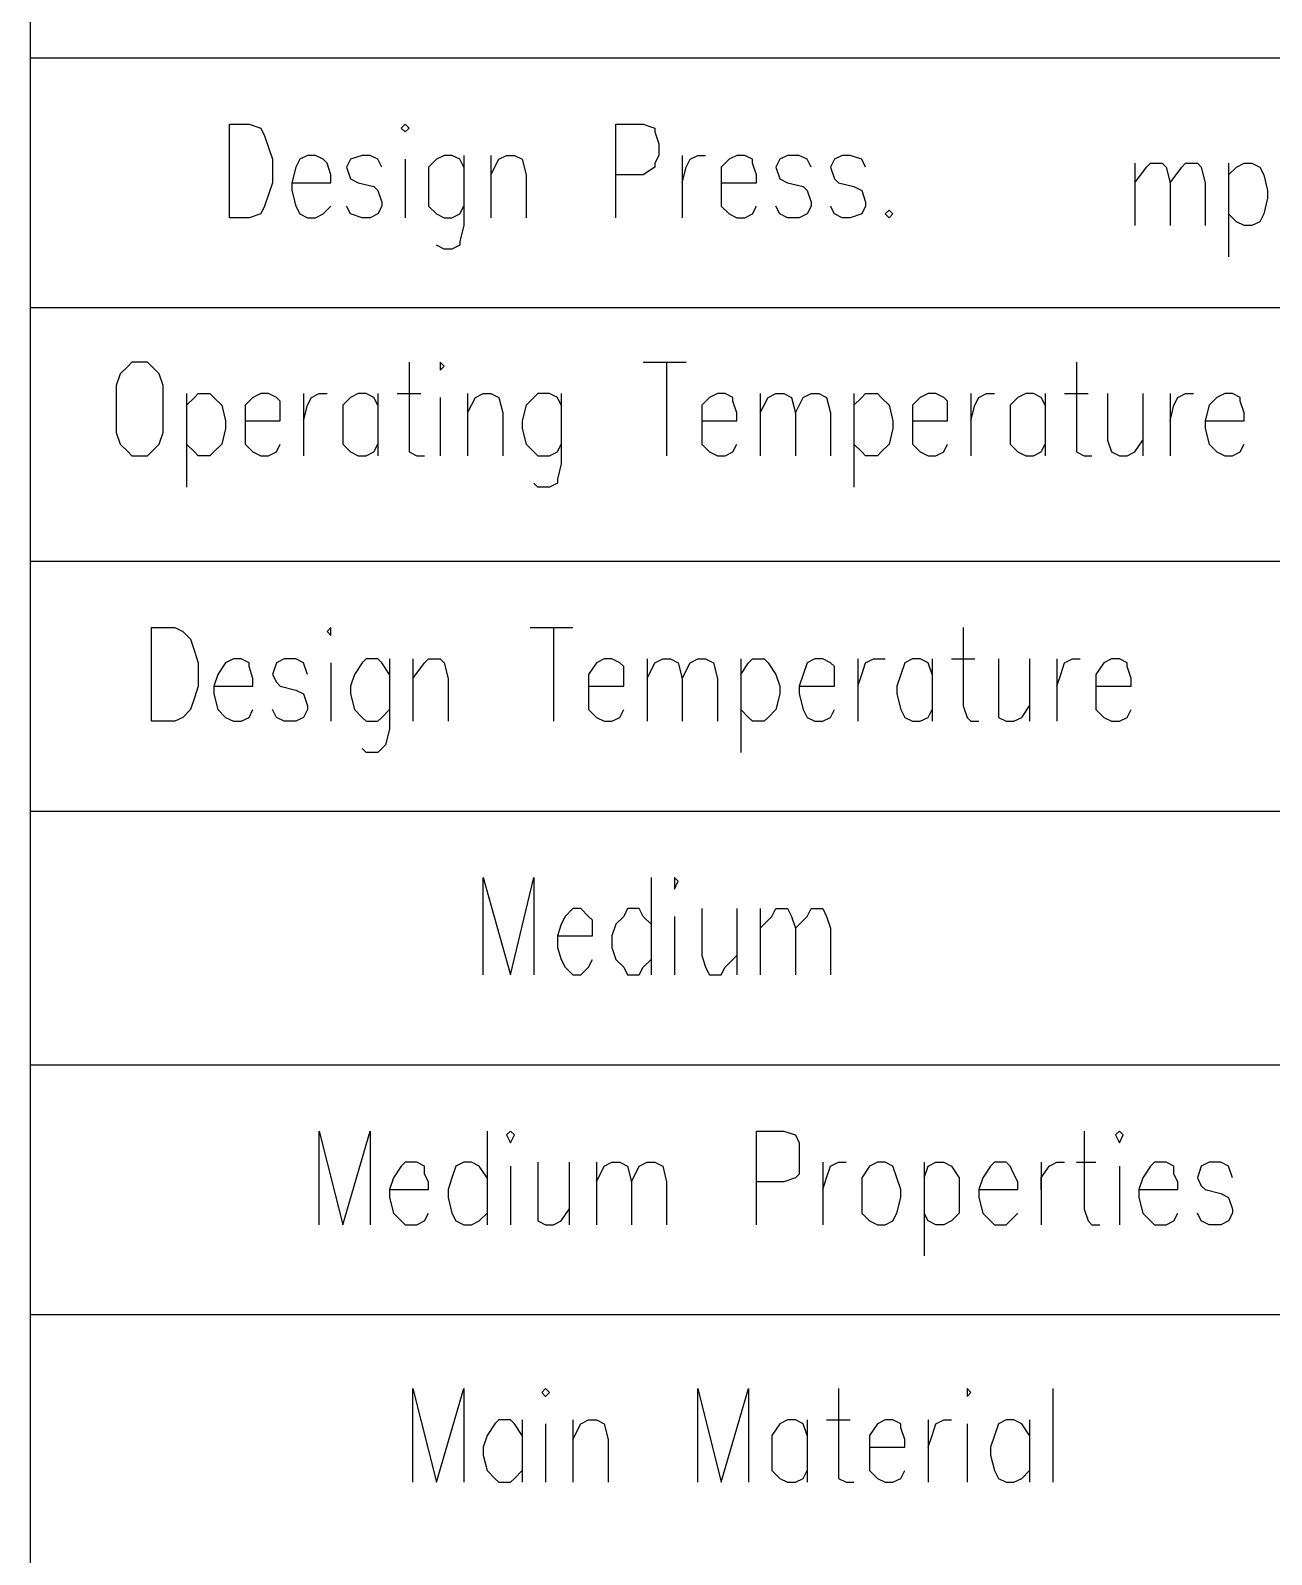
# Model space of a CAD drawing. Extents: x 0.28 to 3.47, y 0.29 to 4.81.
# Drawn here: x 2.4527 to 2.6647, y 4.2843 to 4.5447 of the extents above; entities that cross this region are included whole.
import ezdxf

# ---------------------------------------------------------------- set-up
doc = ezdxf.new("R2010")
doc.units = 0
doc.header["$MEASUREMENT"] = 0
doc.linetypes.add('AUSGEZOGEN', pattern=[0])
doc.layers.get('0').update_dxf_attribs({"linetype": 'AUSGEZOGEN'})

msp = doc.modelspace()

# ---------------------------------------------------------------- linework, layer by layer
for points in [[(2.45267, 3.71067), (2.45267, 4.75533)], [(2.45267, 4.54), (2.93667, 4.54)], [(2.48667, 4.51267), (2.48667, 4.52867), (2.48667, 4.52867), (2.49, 4.52867), (2.49, 4.52867), (2.492, 4.528), (2.492, 4.528), (2.49267, 4.52667), (2.49267, 4.52667), (2.49333, 4.52467), (2.49333, 4.52467), (2.494, 4.52267), (2.494, 4.52267), (2.494, 4.51867), (2.494, 4.51867), (2.49333, 4.51667), (2.49333, 4.51667), (2.49267, 4.51467), (2.49267, 4.51467), (2.492, 4.51333), (2.492, 4.51333), (2.49, 4.51267), (2.49, 4.51267), (2.48667, 4.51267), (2.48667, 4.51267)], [(2.516, 4.528), (2.51667, 4.52733), (2.51667, 4.52733), (2.51733, 4.528), (2.51733, 4.528), (2.51667, 4.52867), (2.51667, 4.52867), (2.516, 4.528), (2.516, 4.528)], [(2.55267, 4.51267), (2.55267, 4.52867), (2.55267, 4.52867), (2.55733, 4.52867), (2.55733, 4.52867), (2.55933, 4.528), (2.55933, 4.528), (2.55933, 4.52733), (2.55933, 4.52733), (2.56, 4.52533), (2.56, 4.52533), (2.56, 4.52333), (2.56, 4.52333), (2.55933, 4.522), (2.55933, 4.522), (2.55933, 4.52133), (2.55933, 4.52133), (2.55733, 4.52), (2.55733, 4.52), (2.55267, 4.52)], [(2.49733, 4.51867), (2.504, 4.51867), (2.504, 4.51867), (2.504, 4.52), (2.504, 4.52), (2.50333, 4.522), (2.50333, 4.522), (2.50267, 4.52267), (2.50267, 4.52267), (2.50133, 4.52333), (2.50133, 4.52333), (2.5, 4.52333), (2.5, 4.52333), (2.49867, 4.52267), (2.49867, 4.52267), (2.498, 4.52133), (2.498, 4.52133), (2.49733, 4.51867), (2.49733, 4.51867), (2.49733, 4.51733), (2.49733, 4.51733), (2.498, 4.51467), (2.498, 4.51467), (2.49867, 4.51333), (2.49867, 4.51333), (2.5, 4.51267), (2.5, 4.51267), (2.50133, 4.51267), (2.50133, 4.51267), (2.50267, 4.51333), (2.50267, 4.51333), (2.504, 4.51467)], [(2.51267, 4.52133), (2.512, 4.52267), (2.512, 4.52267), (2.51067, 4.52333), (2.51067, 4.52333), (2.50933, 4.52333), (2.50933, 4.52333), (2.50733, 4.52267), (2.50733, 4.52267), (2.50667, 4.52133), (2.50667, 4.52133), (2.50733, 4.51933), (2.50733, 4.51933), (2.50867, 4.51867), (2.50867, 4.51867), (2.51133, 4.518), (2.51133, 4.518), (2.512, 4.51733), (2.512, 4.51733), (2.51267, 4.51533), (2.51267, 4.51533), (2.51267, 4.51467), (2.51267, 4.51467), (2.512, 4.51333), (2.512, 4.51333), (2.51067, 4.51267), (2.51067, 4.51267), (2.50933, 4.51267), (2.50933, 4.51267), (2.50733, 4.51333), (2.50733, 4.51333), (2.50667, 4.51467)], [(2.51667, 4.52267), (2.51667, 4.51267)], [(2.52667, 4.52133), (2.526, 4.52267), (2.526, 4.52267), (2.52467, 4.52333), (2.52467, 4.52333), (2.52333, 4.52333), (2.52333, 4.52333), (2.522, 4.52267), (2.522, 4.52267), (2.52067, 4.52133), (2.52067, 4.52133), (2.52067, 4.51467), (2.52067, 4.51467), (2.522, 4.51333), (2.522, 4.51333), (2.52333, 4.51267), (2.52333, 4.51267), (2.52467, 4.51267), (2.52467, 4.51267), (2.526, 4.51333), (2.526, 4.51333), (2.52667, 4.51467)], [(2.52667, 4.52333), (2.52667, 4.51133), (2.52667, 4.51133), (2.526, 4.50867), (2.526, 4.50867), (2.526, 4.508), (2.526, 4.508), (2.52467, 4.50733), (2.52467, 4.50733), (2.52333, 4.50733), (2.52333, 4.50733), (2.522, 4.508)], [(2.53133, 4.52333), (2.53133, 4.51267)], [(2.53133, 4.52), (2.53267, 4.52267), (2.53267, 4.52267), (2.534, 4.52333), (2.534, 4.52333), (2.53533, 4.52333), (2.53533, 4.52333), (2.53667, 4.52267), (2.53667, 4.52267), (2.53733, 4.52), (2.53733, 4.52), (2.53733, 4.51267)], [(2.564, 4.52333), (2.564, 4.51267)], [(2.564, 4.51867), (2.56467, 4.52133), (2.56467, 4.52133), (2.56533, 4.52267), (2.56533, 4.52267), (2.56667, 4.52333), (2.56667, 4.52333), (2.568, 4.52333)], [(2.57067, 4.51867), (2.57667, 4.51867), (2.57667, 4.51867), (2.57667, 4.52), (2.57667, 4.52), (2.576, 4.522), (2.576, 4.522), (2.576, 4.52267), (2.576, 4.52267), (2.57467, 4.52333), (2.57467, 4.52333), (2.57333, 4.52333), (2.57333, 4.52333), (2.572, 4.52267), (2.572, 4.52267), (2.57067, 4.52133), (2.57067, 4.52133), (2.57067, 4.51467), (2.57067, 4.51467), (2.572, 4.51333), (2.572, 4.51333), (2.57333, 4.51267), (2.57333, 4.51267), (2.57467, 4.51267), (2.57467, 4.51267), (2.576, 4.51333), (2.576, 4.51333), (2.57667, 4.51467)], [(2.586, 4.52133), (2.58533, 4.52267), (2.58533, 4.52267), (2.584, 4.52333), (2.584, 4.52333), (2.582, 4.52333), (2.582, 4.52333), (2.58067, 4.52267), (2.58067, 4.52267), (2.58, 4.52133), (2.58, 4.52133), (2.58067, 4.51933), (2.58067, 4.51933), (2.582, 4.51867), (2.582, 4.51867), (2.58467, 4.518), (2.58467, 4.518), (2.58533, 4.51733), (2.58533, 4.51733), (2.586, 4.51533), (2.586, 4.51533), (2.586, 4.51467), (2.586, 4.51467), (2.58533, 4.51333), (2.58533, 4.51333), (2.584, 4.51267), (2.584, 4.51267), (2.582, 4.51267), (2.582, 4.51267), (2.58067, 4.51333), (2.58067, 4.51333), (2.58, 4.51467)], [(2.59533, 4.52133), (2.59467, 4.52267), (2.59467, 4.52267), (2.59267, 4.52333), (2.59267, 4.52333), (2.59133, 4.52333), (2.59133, 4.52333), (2.59, 4.52267), (2.59, 4.52267), (2.58933, 4.52133), (2.58933, 4.52133), (2.59, 4.51933), (2.59, 4.51933), (2.59067, 4.51867), (2.59067, 4.51867), (2.59333, 4.518), (2.59333, 4.518), (2.59467, 4.51733), (2.59467, 4.51733), (2.59533, 4.51533), (2.59533, 4.51533), (2.59533, 4.51467), (2.59533, 4.51467), (2.59467, 4.51333), (2.59467, 4.51333), (2.59267, 4.51267), (2.59267, 4.51267), (2.59133, 4.51267), (2.59133, 4.51267), (2.59, 4.51333), (2.59, 4.51333), (2.58933, 4.51467)], [(2.64133, 4.522), (2.64133, 4.51133)], [(2.64133, 4.51867), (2.64333, 4.52133), (2.64333, 4.52133), (2.644, 4.522), (2.644, 4.522), (2.646, 4.522), (2.646, 4.522), (2.64667, 4.52133), (2.64667, 4.52133), (2.64733, 4.51867), (2.64733, 4.51867), (2.64733, 4.51133)], [(2.64733, 4.51867), (2.64933, 4.52133), (2.64933, 4.52133), (2.65, 4.522), (2.65, 4.522), (2.652, 4.522), (2.652, 4.522), (2.65267, 4.52133), (2.65267, 4.52133), (2.65333, 4.51867), (2.65333, 4.51867), (2.65333, 4.51133)], [(2.65733, 4.522), (2.65733, 4.506)], [(2.65733, 4.52), (2.65867, 4.52133), (2.65867, 4.52133), (2.66, 4.522), (2.66, 4.522), (2.66133, 4.522), (2.66133, 4.522), (2.66267, 4.52133), (2.66267, 4.52133), (2.66333, 4.52), (2.66333, 4.52), (2.664, 4.51733), (2.664, 4.51733), (2.664, 4.516), (2.664, 4.516), (2.66333, 4.51333), (2.66333, 4.51333), (2.66267, 4.512), (2.66267, 4.512), (2.66133, 4.51133), (2.66133, 4.51133), (2.66, 4.51133), (2.66, 4.51133), (2.65867, 4.512), (2.65867, 4.512), (2.65733, 4.51333)], [(2.59933, 4.514), (2.59867, 4.51333), (2.59867, 4.51333), (2.59933, 4.51267), (2.59933, 4.51267), (2.6, 4.51333), (2.6, 4.51333), (2.59933, 4.514), (2.59933, 4.514)], [(2.45267, 4.49733), (2.93667, 4.49733)], [(2.47, 4.488), (2.46933, 4.48733), (2.46933, 4.48733), (2.468, 4.486), (2.468, 4.486), (2.46733, 4.484), (2.46733, 4.484), (2.46733, 4.476), (2.46733, 4.476), (2.468, 4.474), (2.468, 4.474), (2.46933, 4.47267), (2.46933, 4.47267), (2.47, 4.472), (2.47, 4.472), (2.47267, 4.472), (2.47267, 4.472), (2.47333, 4.47267), (2.47333, 4.47267), (2.47467, 4.474), (2.47467, 4.474), (2.47533, 4.476), (2.47533, 4.476), (2.47533, 4.484), (2.47533, 4.484), (2.47467, 4.486), (2.47467, 4.486), (2.47333, 4.48733), (2.47333, 4.48733), (2.47267, 4.488), (2.47267, 4.488), (2.47, 4.488), (2.47, 4.488)], [(2.51733, 4.488), (2.51733, 4.47267), (2.51733, 4.47267), (2.51867, 4.472), (2.51867, 4.472), (2.52, 4.472)], [(2.52267, 4.48733), (2.52267, 4.48667), (2.52267, 4.48667), (2.52333, 4.48733), (2.52333, 4.48733), (2.52267, 4.488), (2.52267, 4.488), (2.52267, 4.48733), (2.52267, 4.48733)], [(2.55733, 4.488), (2.56467, 4.488)], [(2.56133, 4.488), (2.56133, 4.472)], [(2.63133, 4.488), (2.63133, 4.47267), (2.63133, 4.47267), (2.63267, 4.472), (2.63267, 4.472), (2.634, 4.472)], [(2.47933, 4.48267), (2.47933, 4.46667)], [(2.47933, 4.48067), (2.48067, 4.482), (2.48067, 4.482), (2.48133, 4.48267), (2.48133, 4.48267), (2.48333, 4.48267), (2.48333, 4.48267), (2.484, 4.482), (2.484, 4.482), (2.48533, 4.48067), (2.48533, 4.48067), (2.486, 4.478), (2.486, 4.478), (2.486, 4.47667), (2.486, 4.47667), (2.48533, 4.474), (2.48533, 4.474), (2.484, 4.47267), (2.484, 4.47267), (2.48333, 4.472), (2.48333, 4.472), (2.48133, 4.472), (2.48133, 4.472), (2.48067, 4.47267), (2.48067, 4.47267), (2.47933, 4.474)], [(2.48933, 4.478), (2.49533, 4.478), (2.49533, 4.478), (2.49533, 4.47933), (2.49533, 4.47933), (2.49533, 4.48133), (2.49533, 4.48133), (2.49467, 4.482), (2.49467, 4.482), (2.49333, 4.48267), (2.49333, 4.48267), (2.492, 4.48267), (2.492, 4.48267), (2.49067, 4.482), (2.49067, 4.482), (2.48933, 4.48067), (2.48933, 4.48067), (2.48933, 4.474), (2.48933, 4.474), (2.49067, 4.47267), (2.49067, 4.47267), (2.492, 4.472), (2.492, 4.472), (2.49333, 4.472), (2.49333, 4.472), (2.49467, 4.47267), (2.49467, 4.47267), (2.49533, 4.474)], [(2.49933, 4.48267), (2.49933, 4.472)], [(2.49933, 4.478), (2.5, 4.48067), (2.5, 4.48067), (2.50067, 4.482), (2.50067, 4.482), (2.502, 4.48267), (2.502, 4.48267), (2.50333, 4.48267)], [(2.512, 4.48067), (2.51133, 4.482), (2.51133, 4.482), (2.51, 4.48267), (2.51, 4.48267), (2.50867, 4.48267), (2.50867, 4.48267), (2.50733, 4.482), (2.50733, 4.482), (2.506, 4.48067), (2.506, 4.48067), (2.506, 4.474), (2.506, 4.474), (2.50733, 4.47267), (2.50733, 4.47267), (2.50867, 4.472), (2.50867, 4.472), (2.51, 4.472), (2.51, 4.472), (2.51133, 4.47267), (2.51133, 4.47267), (2.512, 4.474)], [(2.512, 4.48267), (2.512, 4.472)], [(2.51533, 4.48267), (2.51933, 4.48267)], [(2.52267, 4.482), (2.52267, 4.472)], [(2.52733, 4.48267), (2.52733, 4.472)], [(2.52733, 4.47933), (2.52867, 4.482), (2.52867, 4.482), (2.53, 4.48267), (2.53, 4.48267), (2.53133, 4.48267), (2.53133, 4.48267), (2.53267, 4.482), (2.53267, 4.482), (2.53333, 4.47933), (2.53333, 4.47933), (2.53333, 4.472)], [(2.54333, 4.48067), (2.54267, 4.482), (2.54267, 4.482), (2.54133, 4.48267), (2.54133, 4.48267), (2.53933, 4.48267), (2.53933, 4.48267), (2.53867, 4.482), (2.53867, 4.482), (2.53733, 4.48067), (2.53733, 4.48067), (2.53667, 4.478), (2.53667, 4.478), (2.53667, 4.47667), (2.53667, 4.47667), (2.53733, 4.474), (2.53733, 4.474), (2.53867, 4.47267), (2.53867, 4.47267), (2.53933, 4.472), (2.53933, 4.472), (2.54133, 4.472), (2.54133, 4.472), (2.54267, 4.47267), (2.54267, 4.47267), (2.54333, 4.474)], [(2.54333, 4.48267), (2.54333, 4.47067), (2.54333, 4.47067), (2.54267, 4.468), (2.54267, 4.468), (2.54267, 4.46733), (2.54267, 4.46733), (2.54133, 4.46667), (2.54133, 4.46667), (2.53933, 4.46667), (2.53933, 4.46667), (2.53867, 4.46733)], [(2.56733, 4.478), (2.57333, 4.478), (2.57333, 4.478), (2.57333, 4.47933), (2.57333, 4.47933), (2.57267, 4.48133), (2.57267, 4.48133), (2.57267, 4.482), (2.57267, 4.482), (2.57133, 4.48267), (2.57133, 4.48267), (2.57, 4.48267), (2.57, 4.48267), (2.56867, 4.482), (2.56867, 4.482), (2.56733, 4.48067), (2.56733, 4.48067), (2.56733, 4.474), (2.56733, 4.474), (2.56867, 4.47267), (2.56867, 4.47267), (2.57, 4.472), (2.57, 4.472), (2.57133, 4.472), (2.57133, 4.472), (2.57267, 4.47267), (2.57267, 4.47267), (2.57333, 4.474)], [(2.57733, 4.48267), (2.57733, 4.472)], [(2.57733, 4.47933), (2.57867, 4.482), (2.57867, 4.482), (2.58, 4.48267), (2.58, 4.48267), (2.58133, 4.48267), (2.58133, 4.48267), (2.58267, 4.482), (2.58267, 4.482), (2.58333, 4.47933), (2.58333, 4.47933), (2.58333, 4.472)], [(2.58333, 4.47933), (2.58467, 4.482), (2.58467, 4.482), (2.586, 4.48267), (2.586, 4.48267), (2.58733, 4.48267), (2.58733, 4.48267), (2.58867, 4.482), (2.58867, 4.482), (2.58933, 4.47933), (2.58933, 4.47933), (2.58933, 4.472)], [(2.59333, 4.48267), (2.59333, 4.46667)], [(2.59333, 4.48067), (2.59467, 4.482), (2.59467, 4.482), (2.59533, 4.48267), (2.59533, 4.48267), (2.59733, 4.48267), (2.59733, 4.48267), (2.598, 4.482), (2.598, 4.482), (2.59933, 4.48067), (2.59933, 4.48067), (2.6, 4.478), (2.6, 4.478), (2.6, 4.47667), (2.6, 4.47667), (2.59933, 4.474), (2.59933, 4.474), (2.598, 4.47267), (2.598, 4.47267), (2.59733, 4.472), (2.59733, 4.472), (2.59533, 4.472), (2.59533, 4.472), (2.59467, 4.47267), (2.59467, 4.47267), (2.59333, 4.474)], [(2.60333, 4.478), (2.60933, 4.478), (2.60933, 4.478), (2.60933, 4.47933), (2.60933, 4.47933), (2.60933, 4.48133), (2.60933, 4.48133), (2.60867, 4.482), (2.60867, 4.482), (2.60733, 4.48267), (2.60733, 4.48267), (2.606, 4.48267), (2.606, 4.48267), (2.60467, 4.482), (2.60467, 4.482), (2.60333, 4.48067), (2.60333, 4.48067), (2.60333, 4.474), (2.60333, 4.474), (2.60467, 4.47267), (2.60467, 4.47267), (2.606, 4.472), (2.606, 4.472), (2.60733, 4.472), (2.60733, 4.472), (2.60867, 4.47267), (2.60867, 4.47267), (2.60933, 4.474)], [(2.61333, 4.48267), (2.61333, 4.472)], [(2.61333, 4.478), (2.614, 4.48067), (2.614, 4.48067), (2.61467, 4.482), (2.61467, 4.482), (2.616, 4.48267), (2.616, 4.48267), (2.61733, 4.48267)], [(2.626, 4.48067), (2.62533, 4.482), (2.62533, 4.482), (2.624, 4.48267), (2.624, 4.48267), (2.62267, 4.48267), (2.62267, 4.48267), (2.62133, 4.482), (2.62133, 4.482), (2.62, 4.48067), (2.62, 4.48067), (2.62, 4.474), (2.62, 4.474), (2.62133, 4.47267), (2.62133, 4.47267), (2.62267, 4.472), (2.62267, 4.472), (2.624, 4.472), (2.624, 4.472), (2.62533, 4.47267), (2.62533, 4.47267), (2.626, 4.474)], [(2.626, 4.48267), (2.626, 4.472)], [(2.62933, 4.48267), (2.63333, 4.48267)], [(2.63667, 4.48267), (2.63667, 4.47467), (2.63667, 4.47467), (2.63733, 4.47267), (2.63733, 4.47267), (2.63867, 4.472), (2.63867, 4.472), (2.64, 4.472), (2.64, 4.472), (2.64133, 4.47267), (2.64133, 4.47267), (2.64267, 4.47467)], [(2.64267, 4.48267), (2.64267, 4.472)], [(2.64733, 4.48267), (2.64733, 4.472)], [(2.64733, 4.478), (2.648, 4.48067), (2.648, 4.48067), (2.64867, 4.482), (2.64867, 4.482), (2.65, 4.48267), (2.65, 4.48267), (2.65133, 4.48267)], [(2.65333, 4.478), (2.66, 4.478), (2.66, 4.478), (2.66, 4.47933), (2.66, 4.47933), (2.65933, 4.48133), (2.65933, 4.48133), (2.65933, 4.482), (2.65933, 4.482), (2.658, 4.48267), (2.658, 4.48267), (2.65667, 4.48267), (2.65667, 4.48267), (2.65533, 4.482), (2.65533, 4.482), (2.654, 4.48067), (2.654, 4.48067), (2.65333, 4.478), (2.65333, 4.478), (2.65333, 4.47667), (2.65333, 4.47667), (2.654, 4.474), (2.654, 4.474), (2.65533, 4.47267), (2.65533, 4.47267), (2.65667, 4.472), (2.65667, 4.472), (2.658, 4.472), (2.658, 4.472), (2.65933, 4.47267), (2.65933, 4.47267), (2.66, 4.474)], [(2.45267, 4.454), (2.93667, 4.454)], [(2.47333, 4.42667), (2.47333, 4.44267), (2.47333, 4.44267), (2.47733, 4.44267), (2.47733, 4.44267), (2.47867, 4.442), (2.47867, 4.442), (2.48, 4.44067), (2.48, 4.44067), (2.48067, 4.43867), (2.48067, 4.43867), (2.48133, 4.43667), (2.48133, 4.43667), (2.48133, 4.43267), (2.48133, 4.43267), (2.48067, 4.43067), (2.48067, 4.43067), (2.48, 4.42867), (2.48, 4.42867), (2.47867, 4.42733), (2.47867, 4.42733), (2.47733, 4.42667), (2.47733, 4.42667), (2.47333, 4.42667), (2.47333, 4.42667)], [(2.50333, 4.442), (2.504, 4.44133), (2.504, 4.44133), (2.504, 4.44267), (2.504, 4.44267), (2.50333, 4.442), (2.50333, 4.442)], [(2.538, 4.44267), (2.54533, 4.44267)], [(2.542, 4.44267), (2.542, 4.42667)], [(2.612, 4.44267), (2.612, 4.42933), (2.612, 4.42933), (2.61267, 4.42733), (2.61267, 4.42733), (2.61333, 4.42667), (2.61333, 4.42667), (2.61467, 4.42667)], [(2.484, 4.43267), (2.49067, 4.43267), (2.49067, 4.43267), (2.49067, 4.434), (2.49067, 4.434), (2.49, 4.436), (2.49, 4.436), (2.49, 4.43667), (2.49, 4.43667), (2.48867, 4.43733), (2.48867, 4.43733), (2.48733, 4.43733), (2.48733, 4.43733), (2.486, 4.43667), (2.486, 4.43667), (2.48467, 4.43467), (2.48467, 4.43467), (2.484, 4.43267), (2.484, 4.43267), (2.484, 4.43133), (2.484, 4.43133), (2.48467, 4.42867), (2.48467, 4.42867), (2.486, 4.42733), (2.486, 4.42733), (2.48733, 4.42667), (2.48733, 4.42667), (2.48867, 4.42667), (2.48867, 4.42667), (2.49, 4.42733), (2.49, 4.42733), (2.49067, 4.42867)], [(2.5, 4.43467), (2.49933, 4.43667), (2.49933, 4.43667), (2.498, 4.43733), (2.498, 4.43733), (2.496, 4.43733), (2.496, 4.43733), (2.49467, 4.43667), (2.49467, 4.43667), (2.494, 4.43467), (2.494, 4.43467), (2.49467, 4.43333), (2.49467, 4.43333), (2.49533, 4.43267), (2.49533, 4.43267), (2.498, 4.432), (2.498, 4.432), (2.49933, 4.43133), (2.49933, 4.43133), (2.5, 4.42933), (2.5, 4.42933), (2.5, 4.42867), (2.5, 4.42867), (2.49933, 4.42733), (2.49933, 4.42733), (2.498, 4.42667), (2.498, 4.42667), (2.496, 4.42667), (2.496, 4.42667), (2.49467, 4.42733), (2.49467, 4.42733), (2.494, 4.42867)], [(2.504, 4.43667), (2.504, 4.42667)], [(2.514, 4.43467), (2.51267, 4.43667), (2.51267, 4.43667), (2.512, 4.43733), (2.512, 4.43733), (2.51, 4.43733), (2.51, 4.43733), (2.50933, 4.43667), (2.50933, 4.43667), (2.508, 4.43467), (2.508, 4.43467), (2.50733, 4.43267), (2.50733, 4.43267), (2.50733, 4.43133), (2.50733, 4.43133), (2.508, 4.42867), (2.508, 4.42867), (2.50933, 4.42733), (2.50933, 4.42733), (2.51, 4.42667), (2.51, 4.42667), (2.512, 4.42667), (2.512, 4.42667), (2.51267, 4.42733), (2.51267, 4.42733), (2.514, 4.42867)], [(2.514, 4.43733), (2.514, 4.42533), (2.514, 4.42533), (2.51333, 4.42267), (2.51333, 4.42267), (2.51267, 4.422), (2.51267, 4.422), (2.512, 4.42133), (2.512, 4.42133), (2.51, 4.42133), (2.51, 4.42133), (2.50933, 4.422)], [(2.518, 4.43733), (2.518, 4.42667)], [(2.518, 4.434), (2.52, 4.43667), (2.52, 4.43667), (2.52067, 4.43733), (2.52067, 4.43733), (2.52267, 4.43733), (2.52267, 4.43733), (2.52333, 4.43667), (2.52333, 4.43667), (2.524, 4.434), (2.524, 4.434), (2.524, 4.42667)], [(2.548, 4.43267), (2.554, 4.43267), (2.554, 4.43267), (2.554, 4.434), (2.554, 4.434), (2.554, 4.436), (2.554, 4.436), (2.55333, 4.43667), (2.55333, 4.43667), (2.552, 4.43733), (2.552, 4.43733), (2.55067, 4.43733), (2.55067, 4.43733), (2.54933, 4.43667), (2.54933, 4.43667), (2.548, 4.43467), (2.548, 4.43467), (2.548, 4.42867), (2.548, 4.42867), (2.54933, 4.42733), (2.54933, 4.42733), (2.55067, 4.42667), (2.55067, 4.42667), (2.552, 4.42667), (2.552, 4.42667), (2.55333, 4.42733), (2.55333, 4.42733), (2.554, 4.42867)], [(2.558, 4.43733), (2.558, 4.42667)], [(2.558, 4.434), (2.55933, 4.43667), (2.55933, 4.43667), (2.56067, 4.43733), (2.56067, 4.43733), (2.562, 4.43733), (2.562, 4.43733), (2.56333, 4.43667), (2.56333, 4.43667), (2.564, 4.434), (2.564, 4.434), (2.564, 4.42667)], [(2.564, 4.434), (2.56533, 4.43667), (2.56533, 4.43667), (2.56667, 4.43733), (2.56667, 4.43733), (2.568, 4.43733), (2.568, 4.43733), (2.56933, 4.43667), (2.56933, 4.43667), (2.57, 4.434), (2.57, 4.434), (2.57, 4.42667)], [(2.574, 4.43733), (2.574, 4.42133)], [(2.574, 4.43467), (2.57533, 4.43667), (2.57533, 4.43667), (2.576, 4.43733), (2.576, 4.43733), (2.578, 4.43733), (2.578, 4.43733), (2.57867, 4.43667), (2.57867, 4.43667), (2.58, 4.43467), (2.58, 4.43467), (2.58067, 4.43267), (2.58067, 4.43267), (2.58067, 4.43133), (2.58067, 4.43133), (2.58, 4.42867), (2.58, 4.42867), (2.57867, 4.42733), (2.57867, 4.42733), (2.578, 4.42667), (2.578, 4.42667), (2.576, 4.42667), (2.576, 4.42667), (2.57533, 4.42733), (2.57533, 4.42733), (2.574, 4.42867)], [(2.584, 4.43267), (2.59, 4.43267), (2.59, 4.43267), (2.59, 4.434), (2.59, 4.434), (2.59, 4.436), (2.59, 4.436), (2.58933, 4.43667), (2.58933, 4.43667), (2.588, 4.43733), (2.588, 4.43733), (2.58667, 4.43733), (2.58667, 4.43733), (2.58533, 4.43667), (2.58533, 4.43667), (2.58467, 4.43467), (2.58467, 4.43467), (2.584, 4.43267), (2.584, 4.43267), (2.584, 4.43133), (2.584, 4.43133), (2.58467, 4.42867), (2.58467, 4.42867), (2.58533, 4.42733), (2.58533, 4.42733), (2.58667, 4.42667), (2.58667, 4.42667), (2.588, 4.42667), (2.588, 4.42667), (2.58933, 4.42733), (2.58933, 4.42733), (2.59, 4.42867)], [(2.594, 4.43733), (2.594, 4.42667)], [(2.594, 4.43267), (2.59467, 4.43467), (2.59467, 4.43467), (2.59533, 4.43667), (2.59533, 4.43667), (2.59667, 4.43733), (2.59667, 4.43733), (2.59867, 4.43733)], [(2.60667, 4.43467), (2.606, 4.43667), (2.606, 4.43667), (2.60467, 4.43733), (2.60467, 4.43733), (2.60333, 4.43733), (2.60333, 4.43733), (2.602, 4.43667), (2.602, 4.43667), (2.60133, 4.43467), (2.60133, 4.43467), (2.60067, 4.43267), (2.60067, 4.43267), (2.60067, 4.43133), (2.60067, 4.43133), (2.60133, 4.42867), (2.60133, 4.42867), (2.602, 4.42733), (2.602, 4.42733), (2.60333, 4.42667), (2.60333, 4.42667), (2.60467, 4.42667), (2.60467, 4.42667), (2.606, 4.42733), (2.606, 4.42733), (2.60667, 4.42867)], [(2.60667, 4.43733), (2.60667, 4.42667)], [(2.61, 4.43733), (2.614, 4.43733)], [(2.618, 4.43733), (2.618, 4.42733), (2.618, 4.42733), (2.61933, 4.42667), (2.61933, 4.42667), (2.62067, 4.42667), (2.62067, 4.42667), (2.622, 4.42733), (2.622, 4.42733), (2.62333, 4.42933)], [(2.62333, 4.43733), (2.62333, 4.42667)], [(2.628, 4.43733), (2.628, 4.42667)], [(2.628, 4.43267), (2.62867, 4.43467), (2.62867, 4.43467), (2.62933, 4.43667), (2.62933, 4.43667), (2.63067, 4.43733), (2.63067, 4.43733), (2.632, 4.43733)], [(2.63467, 4.43267), (2.64067, 4.43267), (2.64067, 4.43267), (2.64067, 4.434), (2.64067, 4.434), (2.64, 4.436), (2.64, 4.436), (2.64, 4.43667), (2.64, 4.43667), (2.63867, 4.43733), (2.63867, 4.43733), (2.63733, 4.43733), (2.63733, 4.43733), (2.636, 4.43667), (2.636, 4.43667), (2.63467, 4.43467), (2.63467, 4.43467), (2.63467, 4.42867), (2.63467, 4.42867), (2.636, 4.42733), (2.636, 4.42733), (2.63733, 4.42667), (2.63733, 4.42667), (2.63867, 4.42667), (2.63867, 4.42667), (2.64, 4.42733), (2.64, 4.42733), (2.64067, 4.42867)], [(2.45267, 4.41133), (2.93667, 4.41133)], [(2.53, 4.38333), (2.53, 4.4), (2.53, 4.4), (2.53467, 4.38333), (2.53467, 4.38333), (2.53867, 4.4), (2.53867, 4.4), (2.53867, 4.38333)], [(2.55867, 4.4), (2.55867, 4.38333)], [(2.56267, 4.39933), (2.56267, 4.398), (2.56267, 4.398), (2.56333, 4.39933), (2.56333, 4.39933), (2.56267, 4.4), (2.56267, 4.4), (2.56267, 4.39933), (2.56267, 4.39933)], [(2.54267, 4.39), (2.54867, 4.39), (2.54867, 4.39), (2.54867, 4.39133), (2.54867, 4.39133), (2.54867, 4.39267), (2.54867, 4.39267), (2.548, 4.39333), (2.548, 4.39333), (2.54667, 4.39467), (2.54667, 4.39467), (2.54533, 4.39467), (2.54533, 4.39467), (2.544, 4.39333), (2.544, 4.39333), (2.54333, 4.392), (2.54333, 4.392), (2.54267, 4.39), (2.54267, 4.39), (2.54267, 4.388), (2.54267, 4.388), (2.54333, 4.386), (2.54333, 4.386), (2.544, 4.38467), (2.544, 4.38467), (2.54533, 4.38333), (2.54533, 4.38333), (2.54667, 4.38333), (2.54667, 4.38333), (2.548, 4.38467), (2.548, 4.38467), (2.54867, 4.386)], [(2.55867, 4.392), (2.55733, 4.39333), (2.55733, 4.39333), (2.55667, 4.39467), (2.55667, 4.39467), (2.55467, 4.39467), (2.55467, 4.39467), (2.554, 4.39333), (2.554, 4.39333), (2.55267, 4.392), (2.55267, 4.392), (2.552, 4.39), (2.552, 4.39), (2.552, 4.388), (2.552, 4.388), (2.55267, 4.386), (2.55267, 4.386), (2.554, 4.38467), (2.554, 4.38467), (2.55467, 4.38333), (2.55467, 4.38333), (2.55667, 4.38333), (2.55667, 4.38333), (2.55733, 4.38467), (2.55733, 4.38467), (2.55867, 4.386)], [(2.56733, 4.39467), (2.56733, 4.38667), (2.56733, 4.38667), (2.568, 4.38467), (2.568, 4.38467), (2.56867, 4.38333), (2.56867, 4.38333), (2.57067, 4.38333), (2.57067, 4.38333), (2.57133, 4.38467), (2.57133, 4.38467), (2.57333, 4.38667)], [(2.57333, 4.39467), (2.57333, 4.38333)], [(2.57733, 4.39467), (2.57733, 4.38333)], [(2.57733, 4.39133), (2.57933, 4.39333), (2.57933, 4.39333), (2.58, 4.39467), (2.58, 4.39467), (2.582, 4.39467), (2.582, 4.39467), (2.58267, 4.39333), (2.58267, 4.39333), (2.58333, 4.39133), (2.58333, 4.39133), (2.58333, 4.38333)], [(2.58333, 4.39133), (2.58533, 4.39333), (2.58533, 4.39333), (2.586, 4.39467), (2.586, 4.39467), (2.588, 4.39467), (2.588, 4.39467), (2.58867, 4.39333), (2.58867, 4.39333), (2.58933, 4.39133), (2.58933, 4.39133), (2.58933, 4.38333)], [(2.56267, 4.39333), (2.56267, 4.38333)], [(2.45267, 4.368), (2.93667, 4.368)], [(2.502, 4.34067), (2.502, 4.35667), (2.502, 4.35667), (2.506, 4.34067), (2.506, 4.34067), (2.51067, 4.35667), (2.51067, 4.35667), (2.51067, 4.34067)], [(2.53067, 4.35667), (2.53067, 4.34067)], [(2.534, 4.356), (2.53467, 4.35467), (2.53467, 4.35467), (2.53533, 4.356), (2.53533, 4.356), (2.53467, 4.35667), (2.53467, 4.35667), (2.534, 4.356), (2.534, 4.356)], [(2.57667, 4.34067), (2.57667, 4.35667), (2.57667, 4.35667), (2.58133, 4.35667), (2.58133, 4.35667), (2.58333, 4.356), (2.58333, 4.356), (2.584, 4.35467), (2.584, 4.35467), (2.584, 4.34933), (2.584, 4.34933), (2.58333, 4.34867), (2.58333, 4.34867), (2.58133, 4.348), (2.58133, 4.348), (2.57667, 4.348)], [(2.63267, 4.35667), (2.63267, 4.34333), (2.63267, 4.34333), (2.63333, 4.34133), (2.63333, 4.34133), (2.634, 4.34067), (2.634, 4.34067), (2.63533, 4.34067)], [(2.638, 4.356), (2.63867, 4.35467), (2.63867, 4.35467), (2.63933, 4.356), (2.63933, 4.356), (2.63867, 4.35667), (2.63867, 4.35667), (2.638, 4.356), (2.638, 4.356)], [(2.514, 4.34667), (2.52067, 4.34667), (2.52067, 4.34667), (2.52067, 4.348), (2.52067, 4.348), (2.52, 4.34933), (2.52, 4.34933), (2.52, 4.35067), (2.52, 4.35067), (2.51867, 4.35133), (2.51867, 4.35133), (2.51667, 4.35133), (2.51667, 4.35133), (2.516, 4.35067), (2.516, 4.35067), (2.51467, 4.34867), (2.51467, 4.34867), (2.514, 4.34667), (2.514, 4.34667), (2.514, 4.34533), (2.514, 4.34533), (2.51467, 4.34267), (2.51467, 4.34267), (2.516, 4.34133), (2.516, 4.34133), (2.51667, 4.34067), (2.51667, 4.34067), (2.51867, 4.34067), (2.51867, 4.34067), (2.52, 4.34133), (2.52, 4.34133), (2.52067, 4.34267)], [(2.53067, 4.34867), (2.52933, 4.35067), (2.52933, 4.35067), (2.528, 4.35133), (2.528, 4.35133), (2.52667, 4.35133), (2.52667, 4.35133), (2.52533, 4.35067), (2.52533, 4.35067), (2.52467, 4.34867), (2.52467, 4.34867), (2.524, 4.34667), (2.524, 4.34667), (2.524, 4.34533), (2.524, 4.34533), (2.52467, 4.34267), (2.52467, 4.34267), (2.52533, 4.34133), (2.52533, 4.34133), (2.52667, 4.34067), (2.52667, 4.34067), (2.528, 4.34067), (2.528, 4.34067), (2.52933, 4.34133), (2.52933, 4.34133), (2.53067, 4.34267)], [(2.53467, 4.35067), (2.53467, 4.34067)], [(2.53933, 4.35133), (2.53933, 4.34133), (2.53933, 4.34133), (2.54067, 4.34067), (2.54067, 4.34067), (2.542, 4.34067), (2.542, 4.34067), (2.54333, 4.34133), (2.54333, 4.34133), (2.54467, 4.34333)], [(2.54467, 4.35133), (2.54467, 4.34067)], [(2.54933, 4.35133), (2.54933, 4.34067)], [(2.54933, 4.348), (2.55067, 4.35067), (2.55067, 4.35067), (2.552, 4.35133), (2.552, 4.35133), (2.55333, 4.35133), (2.55333, 4.35133), (2.55467, 4.35067), (2.55467, 4.35067), (2.55533, 4.348), (2.55533, 4.348), (2.55533, 4.34067)], [(2.55533, 4.348), (2.55667, 4.35067), (2.55667, 4.35067), (2.558, 4.35133), (2.558, 4.35133), (2.55933, 4.35133), (2.55933, 4.35133), (2.56067, 4.35067), (2.56067, 4.35067), (2.56133, 4.348), (2.56133, 4.348), (2.56133, 4.34067)], [(2.588, 4.35133), (2.588, 4.34067)], [(2.588, 4.34667), (2.58867, 4.34867), (2.58867, 4.34867), (2.58933, 4.35067), (2.58933, 4.35067), (2.59067, 4.35133), (2.59067, 4.35133), (2.592, 4.35133)], [(2.59733, 4.35133), (2.596, 4.35067), (2.596, 4.35067), (2.59467, 4.34867), (2.59467, 4.34867), (2.59467, 4.34267), (2.59467, 4.34267), (2.596, 4.34133), (2.596, 4.34133), (2.59733, 4.34067), (2.59733, 4.34067), (2.59867, 4.34067), (2.59867, 4.34067), (2.6, 4.34133), (2.6, 4.34133), (2.60067, 4.34267), (2.60067, 4.34267), (2.60133, 4.34533), (2.60133, 4.34533), (2.60133, 4.34667), (2.60133, 4.34667), (2.60067, 4.34867), (2.60067, 4.34867), (2.6, 4.35067), (2.6, 4.35067), (2.59867, 4.35133), (2.59867, 4.35133), (2.59733, 4.35133), (2.59733, 4.35133)], [(2.60533, 4.35133), (2.60533, 4.33533)], [(2.60533, 4.34867), (2.606, 4.35067), (2.606, 4.35067), (2.60733, 4.35133), (2.60733, 4.35133), (2.60867, 4.35133), (2.60867, 4.35133), (2.61, 4.35067), (2.61, 4.35067), (2.61133, 4.34867), (2.61133, 4.34867), (2.61133, 4.34267), (2.61133, 4.34267), (2.61, 4.34133), (2.61, 4.34133), (2.60867, 4.34067), (2.60867, 4.34067), (2.60733, 4.34067), (2.60733, 4.34067), (2.606, 4.34133), (2.606, 4.34133), (2.60533, 4.34267)], [(2.61467, 4.34667), (2.62133, 4.34667), (2.62133, 4.34667), (2.62133, 4.348), (2.62133, 4.348), (2.62067, 4.34933), (2.62067, 4.34933), (2.62, 4.35067), (2.62, 4.35067), (2.61933, 4.35133), (2.61933, 4.35133), (2.61733, 4.35133), (2.61733, 4.35133), (2.61667, 4.35067), (2.61667, 4.35067), (2.61533, 4.34867), (2.61533, 4.34867), (2.61467, 4.34667), (2.61467, 4.34667), (2.61467, 4.34533), (2.61467, 4.34533), (2.61533, 4.34267), (2.61533, 4.34267), (2.61667, 4.34133), (2.61667, 4.34133), (2.61733, 4.34067), (2.61733, 4.34067), (2.61933, 4.34067), (2.61933, 4.34067), (2.62, 4.34133), (2.62, 4.34133), (2.62133, 4.34267)], [(2.62533, 4.35133), (2.62533, 4.34067)], [(2.62533, 4.34667), (2.62533, 4.34867), (2.62533, 4.34867), (2.62667, 4.35067), (2.62667, 4.35067), (2.628, 4.35133), (2.628, 4.35133), (2.62933, 4.35133)], [(2.63133, 4.35133), (2.63467, 4.35133)], [(2.63867, 4.35067), (2.63867, 4.34067)], [(2.642, 4.34667), (2.64867, 4.34667), (2.64867, 4.34667), (2.64867, 4.348), (2.64867, 4.348), (2.648, 4.34933), (2.648, 4.34933), (2.648, 4.35067), (2.648, 4.35067), (2.64667, 4.35133), (2.64667, 4.35133), (2.64467, 4.35133), (2.64467, 4.35133), (2.644, 4.35067), (2.644, 4.35067), (2.64267, 4.34867), (2.64267, 4.34867), (2.642, 4.34667), (2.642, 4.34667), (2.642, 4.34533), (2.642, 4.34533), (2.64267, 4.34267), (2.64267, 4.34267), (2.644, 4.34133), (2.644, 4.34133), (2.64467, 4.34067), (2.64467, 4.34067), (2.64667, 4.34067), (2.64667, 4.34067), (2.648, 4.34133), (2.648, 4.34133), (2.64867, 4.34267)], [(2.658, 4.34867), (2.65733, 4.35067), (2.65733, 4.35067), (2.656, 4.35133), (2.656, 4.35133), (2.654, 4.35133), (2.654, 4.35133), (2.65267, 4.35067), (2.65267, 4.35067), (2.652, 4.34867), (2.652, 4.34867), (2.65267, 4.34733), (2.65267, 4.34733), (2.65333, 4.34667), (2.65333, 4.34667), (2.656, 4.346), (2.656, 4.346), (2.65733, 4.34533), (2.65733, 4.34533), (2.658, 4.34333), (2.658, 4.34333), (2.658, 4.34267), (2.658, 4.34267), (2.65733, 4.34133), (2.65733, 4.34133), (2.656, 4.34067), (2.656, 4.34067), (2.654, 4.34067), (2.654, 4.34067), (2.65267, 4.34133), (2.65267, 4.34133), (2.652, 4.34267)], [(2.45267, 4.32533), (2.93667, 4.32533)], [(2.518, 4.29667), (2.518, 4.31267), (2.518, 4.31267), (2.522, 4.29667), (2.522, 4.29667), (2.52667, 4.31267), (2.52667, 4.31267), (2.52667, 4.29667)], [(2.54, 4.312), (2.54067, 4.31133), (2.54067, 4.31133), (2.54133, 4.312), (2.54133, 4.312), (2.54067, 4.31267), (2.54067, 4.31267), (2.54, 4.312), (2.54, 4.312)], [(2.56667, 4.29667), (2.56667, 4.31267), (2.56667, 4.31267), (2.57067, 4.29667), (2.57067, 4.29667), (2.57533, 4.31267), (2.57533, 4.31267), (2.57533, 4.29667)], [(2.59067, 4.31267), (2.59067, 4.29733), (2.59067, 4.29733), (2.592, 4.29667), (2.592, 4.29667), (2.59333, 4.29667)], [(2.61267, 4.312), (2.61267, 4.31133), (2.61267, 4.31133), (2.61333, 4.312), (2.61333, 4.312), (2.61267, 4.31267), (2.61267, 4.31267), (2.61267, 4.312), (2.61267, 4.312)], [(2.62733, 4.31267), (2.62733, 4.29667)], [(2.53667, 4.30467), (2.53533, 4.30667), (2.53533, 4.30667), (2.53467, 4.30733), (2.53467, 4.30733), (2.53267, 4.30733), (2.53267, 4.30733), (2.532, 4.30667), (2.532, 4.30667), (2.53067, 4.30467), (2.53067, 4.30467), (2.53, 4.30267), (2.53, 4.30267), (2.53, 4.30133), (2.53, 4.30133), (2.53067, 4.29867), (2.53067, 4.29867), (2.532, 4.29733), (2.532, 4.29733), (2.53267, 4.29667), (2.53267, 4.29667), (2.53467, 4.29667), (2.53467, 4.29667), (2.53533, 4.29733), (2.53533, 4.29733), (2.53667, 4.29867)], [(2.53667, 4.30733), (2.53667, 4.29667)], [(2.54067, 4.30667), (2.54067, 4.29667)], [(2.54533, 4.30733), (2.54533, 4.29667)], [(2.54533, 4.304), (2.54667, 4.30667), (2.54667, 4.30667), (2.548, 4.30733), (2.548, 4.30733), (2.54933, 4.30733), (2.54933, 4.30733), (2.55067, 4.30667), (2.55067, 4.30667), (2.55133, 4.304), (2.55133, 4.304), (2.55133, 4.29667)], [(2.58533, 4.30467), (2.58467, 4.30667), (2.58467, 4.30667), (2.58333, 4.30733), (2.58333, 4.30733), (2.582, 4.30733), (2.582, 4.30733), (2.58067, 4.30667), (2.58067, 4.30667), (2.57933, 4.30467), (2.57933, 4.30467), (2.57933, 4.29867), (2.57933, 4.29867), (2.58067, 4.29733), (2.58067, 4.29733), (2.582, 4.29667), (2.582, 4.29667), (2.58333, 4.29667), (2.58333, 4.29667), (2.58467, 4.29733), (2.58467, 4.29733), (2.58533, 4.29867)], [(2.58533, 4.30733), (2.58533, 4.29667)], [(2.58867, 4.30733), (2.59267, 4.30733)], [(2.596, 4.30267), (2.602, 4.30267), (2.602, 4.30267), (2.602, 4.304), (2.602, 4.304), (2.60133, 4.306), (2.60133, 4.306), (2.60133, 4.30667), (2.60133, 4.30667), (2.6, 4.30733), (2.6, 4.30733), (2.59867, 4.30733), (2.59867, 4.30733), (2.59733, 4.30667), (2.59733, 4.30667), (2.596, 4.30467), (2.596, 4.30467), (2.596, 4.29867), (2.596, 4.29867), (2.59733, 4.29733), (2.59733, 4.29733), (2.59867, 4.29667), (2.59867, 4.29667), (2.6, 4.29667), (2.6, 4.29667), (2.60133, 4.29733), (2.60133, 4.29733), (2.602, 4.29867)], [(2.606, 4.30733), (2.606, 4.29667)], [(2.606, 4.30267), (2.60667, 4.30467), (2.60667, 4.30467), (2.60733, 4.30667), (2.60733, 4.30667), (2.60867, 4.30733), (2.60867, 4.30733), (2.61, 4.30733)], [(2.61267, 4.30667), (2.61267, 4.29667)], [(2.62333, 4.30467), (2.622, 4.30667), (2.622, 4.30667), (2.62067, 4.30733), (2.62067, 4.30733), (2.61933, 4.30733), (2.61933, 4.30733), (2.618, 4.30667), (2.618, 4.30667), (2.61733, 4.30467), (2.61733, 4.30467), (2.61667, 4.30267), (2.61667, 4.30267), (2.61667, 4.30133), (2.61667, 4.30133), (2.61733, 4.29867), (2.61733, 4.29867), (2.618, 4.29733), (2.618, 4.29733), (2.61933, 4.29667), (2.61933, 4.29667), (2.62067, 4.29667), (2.62067, 4.29667), (2.622, 4.29733), (2.622, 4.29733), (2.62333, 4.29867)], [(2.62333, 4.30733), (2.62333, 4.29667)]]:
    msp.add_lwpolyline(points)

doc.saveas('drawing.dxf')
